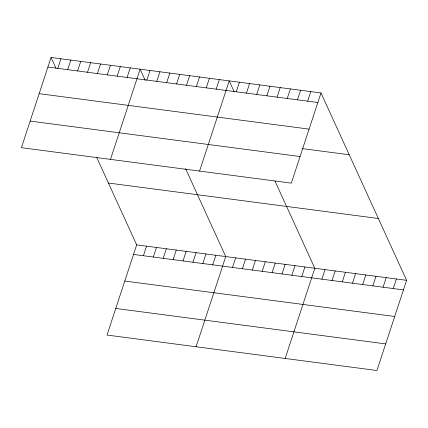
<?xml version="1.0" encoding="UTF-8"?>
<svg xmlns="http://www.w3.org/2000/svg" width="428" height="428" viewBox="0 0 428 428"><rect width="100%" height="100%" fill="white"/><g stroke="black" fill="none" stroke-linecap="round" stroke-linejoin="round"><path stroke-width="0.64" d="M51.055 57.486L21.4 147.681L291.334 183.136L320.989 92.946L51.055 57.486L55.934 68.17M57.801 68.362L60.953 58.786M67.699 69.662L70.85 60.086M77.602 70.962L80.748 61.386M87.499 72.262L90.645 62.686M97.397 73.562L100.543 63.986M107.294 74.863L110.44 65.286M117.192 76.163L120.338 66.586M127.089 77.463L130.235 67.886M110.478 159.382L140.133 69.186L145.269 80.432M146.884 80.063L150.03 70.486M156.782 81.363L159.928 71.786M166.679 82.663L169.825 73.086M176.577 83.963L179.723 74.386M186.474 85.263L189.62 75.686M96.771 157.547L136.666 244.864L107.011 335.054L376.945 370.514L406.6 280.319L320.989 92.946M196.372 86.563L199.518 76.987M143.417 255.735L146.563 246.164M206.269 87.863L209.415 78.287M153.315 257.035L156.461 247.464M216.167 89.163L219.313 79.587M163.212 258.335L166.358 248.764M199.555 171.082L229.21 80.887L234.089 91.571M173.11 259.636L176.256 250.064M236.261 91.801L239.407 82.23M183.007 260.936L186.153 251.364M246.458 93.144L249.604 83.567M192.905 262.236L196.051 252.664M256.656 94.481L259.801 84.904M202.802 263.536L205.948 253.965M266.853 95.819L269.998 86.247M212.7 264.836L215.846 255.265M277.05 97.161L280.201 87.585M196.088 346.755L225.743 256.565L185.586 168.664M287.247 98.499L290.398 88.928M232.495 267.436L235.641 257.865M297.444 99.842L300.595 90.265M242.392 268.736L245.538 259.165M307.641 101.179L310.792 91.603M252.29 270.036L255.436 260.465M262.187 271.336L265.333 261.765M272.085 272.636L275.231 263.065M281.982 273.936L285.128 264.365M291.88 275.236L295.026 265.665M301.777 276.536L304.923 266.965M285.166 358.455L314.821 268.265L274.926 180.948M321.872 279.179L325.018 269.603M332.069 280.517L335.215 270.94M342.266 281.854L345.417 272.283M352.463 283.197L355.615 273.62M362.66 284.534L365.812 274.963M372.858 285.877L376.009 276.301M383.055 287.215L386.206 277.638M393.257 288.552L396.403 278.981M47.904 67.062L317.838 102.517M39.157 93.668L309.091 129.122M302.077 148.58L349.243 154.776M30.147 121.076L300.082 156.536M108.412 183.029L378.347 218.483M136.666 244.864L406.6 280.319M133.52 254.435L403.454 289.895M124.773 281.041L394.707 316.495M115.758 308.454L385.692 343.909"/></g></svg>
